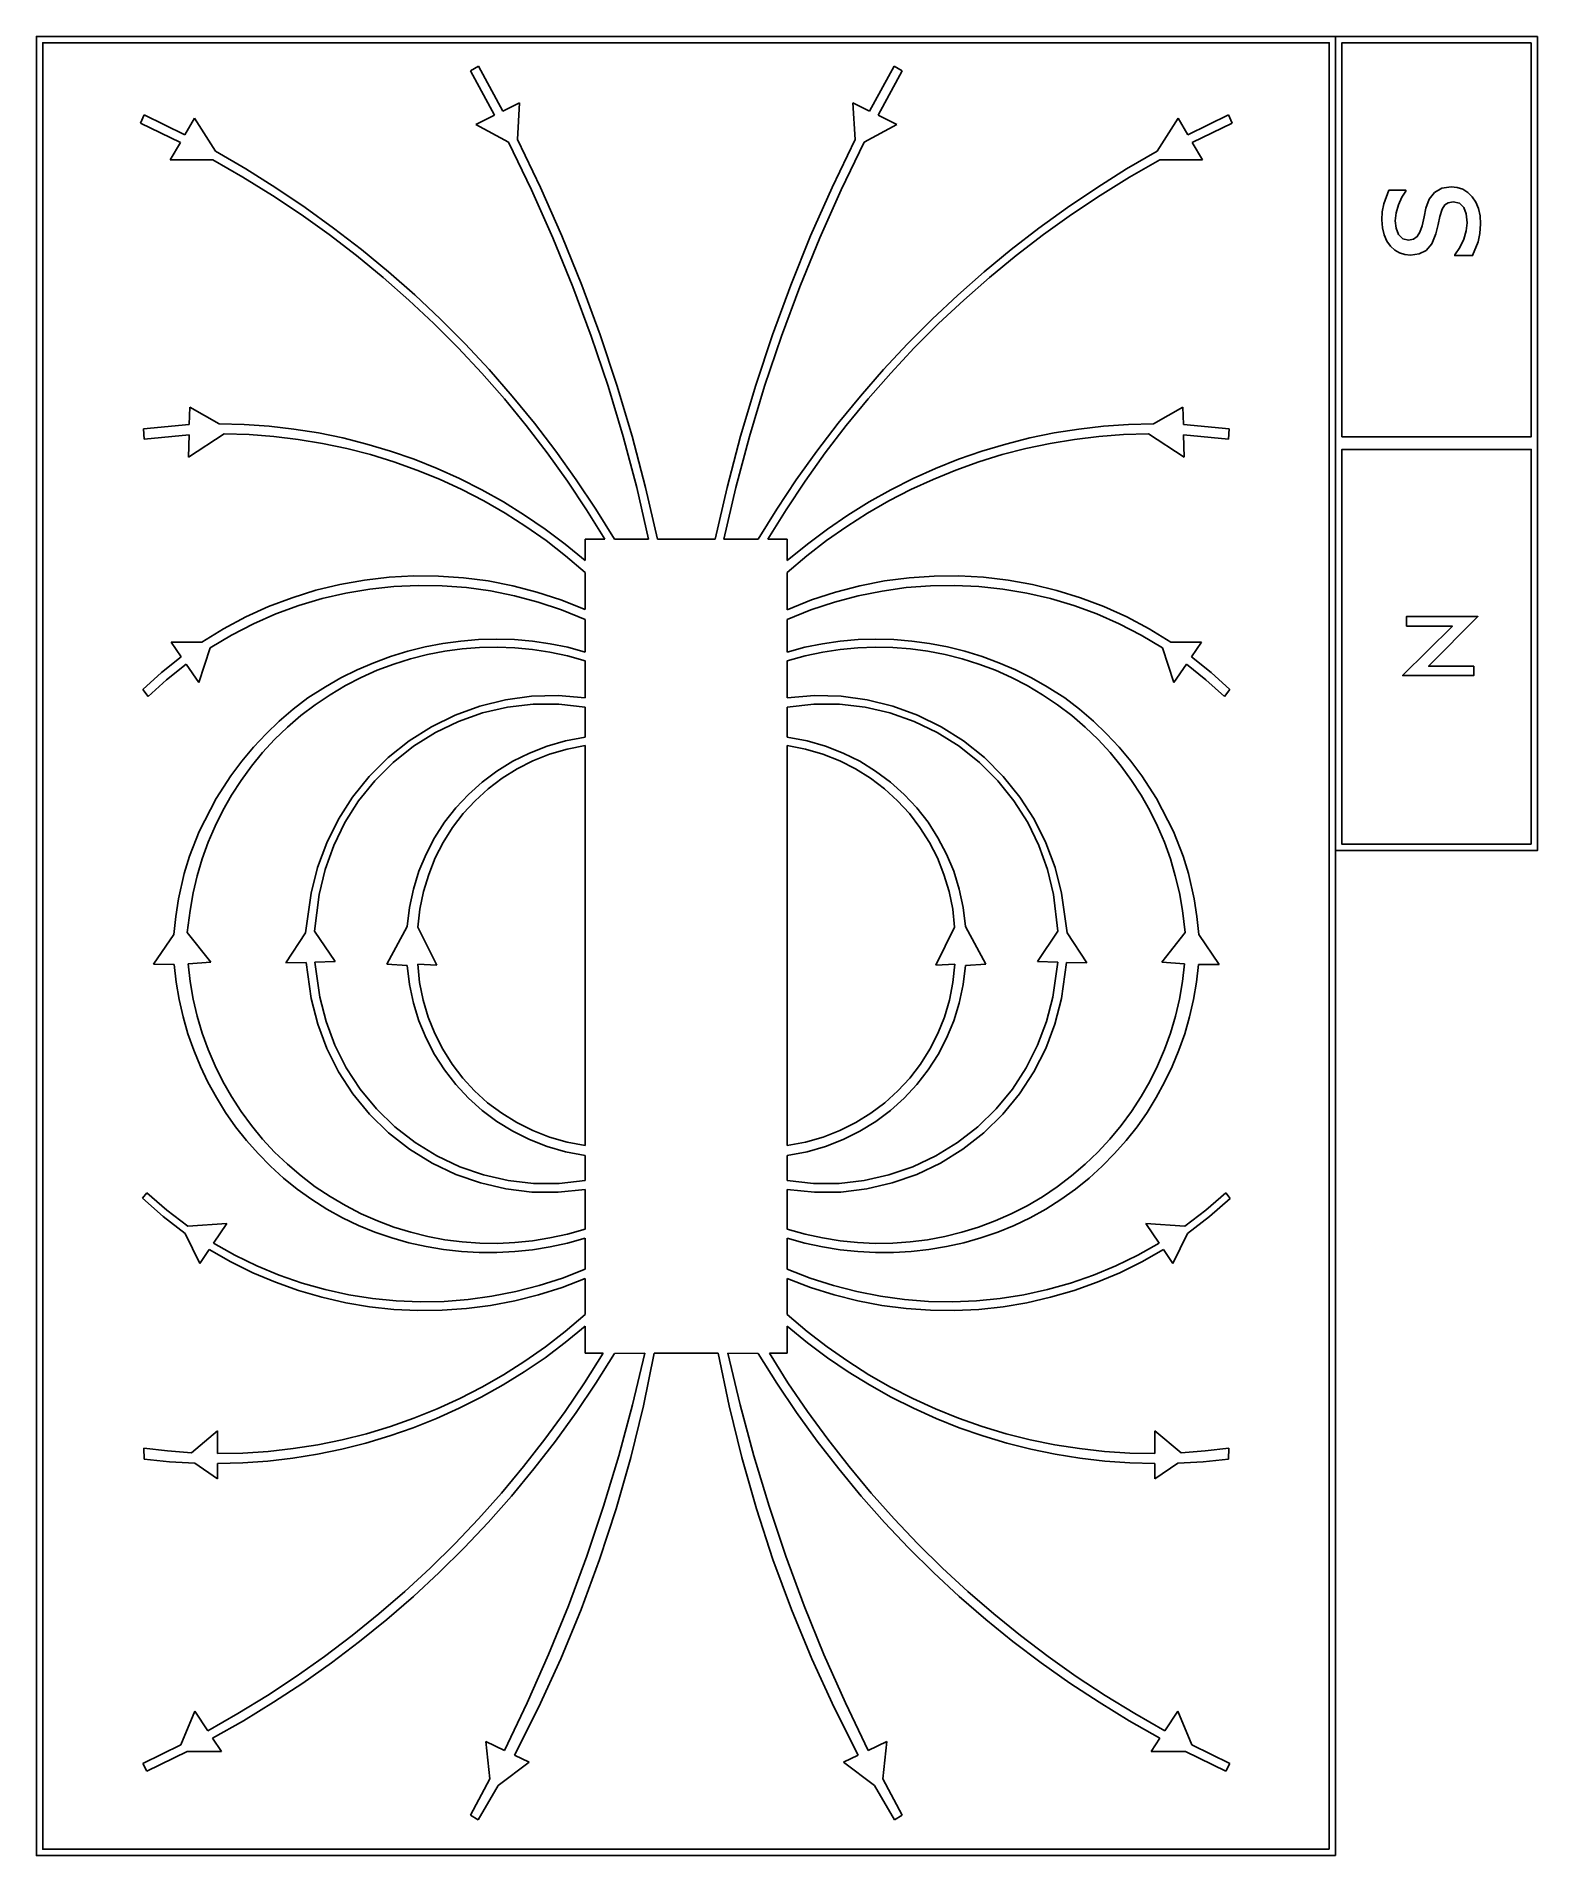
# Model space of a CAD drawing. Header units: millimetres. Extents: x 0 to 238, y 0 to 288.
import ezdxf

# ---------------------------------------------------------------- set-up
doc = ezdxf.new("R2010")
doc.units = ezdxf.units.MM
doc.layers.get('0').update_dxf_attribs({"linetype": 'CONTINUOUS', "lineweight": 25})

msp = doc.modelspace()

# ---------------------------------------------------------------- linework, layer by layer
for p, q in [((70.06, 283.43), (68.75, 282.7)), ((68.75, 282.7), (72.59, 275.67)), ((73.92, 276.33), (70.06, 283.43)), ((70.06, 283.43), (70.06, 283.43)), ((70.06, 283.43), (70.06, 283.43)), ((70.06, 283.43), (70.06, 283.43)), ((132.01, 276.33), (135.87, 283.43)), ((137.18, 282.7), (133.34, 275.67)), ((135.87, 283.43), (135.87, 283.43)), ((135.87, 283.43), (135.87, 283.43)), ((135.87, 283.43), (135.87, 283.43)), ((135.87, 283.43), (137.18, 282.7)), ((76.56, 277.63), (73.92, 276.33)), ((76.23, 271.84), (76.56, 277.63)), ((129.71, 271.84), (129.37, 277.63)), ((129.37, 277.63), (132.01, 276.33)), ((16.47, 274.41), (17.08, 275.75)), ((22.81, 271.35), (16.47, 274.41)), ((17.08, 275.75), (23.52, 272.58)), ((23.52, 272.58), (25.05, 275.19)), ((25.05, 275.19), (28.36, 269.97)), ((72.59, 275.67), (69.63, 274.21)), ((69.63, 274.21), (74.79, 271.41)), ((136.31, 274.21), (131.14, 271.41)), ((133.34, 275.67), (136.31, 274.21)), ((180.88, 275.19), (177.57, 269.97)), ((182.41, 272.58), (180.88, 275.19)), ((188.85, 275.75), (182.41, 272.58)), ((183.13, 271.35), (189.47, 274.41)), ((189.47, 274.41), (188.85, 275.75)), ((21.2, 268.61), (22.81, 271.35)), ((74.79, 271.41), (78.44, 263.88)), ((79.87, 264.25), (76.23, 271.84)), ((126.06, 264.25), (129.71, 271.84)), ((131.14, 271.41), (127.5, 263.88)), ((184.73, 268.61), (183.13, 271.35)), ((27.98, 268.61), (21.2, 268.61)), ((32.73, 265.87), (27.98, 268.61)), ((28.36, 269.97), (33.2, 267.16)), ((177.57, 269.97), (172.73, 267.16)), ((173.2, 265.87), (177.96, 268.61)), ((177.96, 268.61), (184.73, 268.61)), ((37.39, 262.98), (32.73, 265.87)), ((33.2, 267.16), (37.94, 264.19)), ((172.73, 267.16), (167.99, 264.19)), ((168.55, 262.98), (173.2, 265.87)), ((41.94, 259.94), (37.39, 262.98)), ((37.94, 264.19), (42.57, 261.08)), ((78.44, 263.88), (81.84, 256.24)), ((83.27, 256.56), (79.87, 264.25)), ((122.66, 256.56), (126.06, 264.25)), ((127.5, 263.88), (124.1, 256.24)), ((167.99, 264.19), (163.36, 261.07)), ((164, 259.94), (168.55, 262.98)), ((46.38, 256.76), (41.94, 259.94)), ((42.57, 261.08), (47.09, 257.81)), ((163.36, 261.07), (158.84, 257.81)), ((159.56, 256.76), (164, 259.94)), ((50.71, 253.44), (46.38, 256.76)), ((47.09, 257.81), (51.5, 254.41)), ((86.42, 248.76), (83.27, 256.56)), ((119.51, 248.76), (122.66, 256.56)), ((158.84, 257.81), (154.44, 254.41)), ((155.23, 253.44), (159.56, 256.76)), ((51.5, 254.41), (55.79, 250.87)), ((81.84, 256.24), (84.99, 248.51)), ((124.1, 256.24), (120.94, 248.51)), ((154.44, 254.41), (150.14, 250.87)), ((54.92, 249.99), (50.71, 253.44)), ((55.79, 250.87), (59.96, 247.2)), ((150.14, 250.87), (145.97, 247.19)), ((151.01, 249.98), (155.23, 253.44)), ((59.02, 246.39), (54.92, 249.99)), ((84.99, 248.51), (87.9, 240.68)), ((89.32, 240.88), (86.42, 248.76)), ((116.61, 240.88), (119.51, 248.76)), ((120.94, 248.51), (118.03, 240.68)), ((146.91, 246.39), (151.01, 249.98)), ((62.99, 242.67), (59.02, 246.39)), ((59.96, 247.2), (64.01, 243.39)), ((145.97, 247.19), (141.92, 243.39)), ((142.94, 242.67), (146.91, 246.39)), ((66.84, 238.81), (62.99, 242.67)), ((64.01, 243.39), (67.93, 239.45)), ((141.92, 243.39), (138, 239.45)), ((139.09, 238.81), (142.94, 242.67)), ((67.93, 239.45), (71.72, 235.38)), ((87.9, 240.68), (90.56, 232.76)), ((91.97, 232.9), (89.32, 240.88)), ((113.96, 232.9), (116.61, 240.88)), ((118.03, 240.68), (115.37, 232.76)), ((138, 239.45), (134.21, 235.38)), ((70.57, 234.84), (66.84, 238.81)), ((135.37, 234.84), (139.09, 238.81)), ((74.16, 230.74), (70.57, 234.84)), ((71.72, 235.38), (75.39, 231.19)), ((134.21, 235.38), (130.55, 231.19)), ((131.77, 230.74), (135.37, 234.84)), ((77.62, 226.52), (74.16, 230.74)), ((75.39, 231.19), (78.91, 226.88)), ((90.56, 232.76), (92.97, 224.76)), ((94.37, 224.84), (91.97, 232.9)), ((111.57, 224.84), (113.96, 232.9)), ((115.37, 232.76), (112.97, 224.76)), ((130.55, 231.19), (127.02, 226.88)), ((128.31, 226.52), (131.77, 230.74)), ((24.22, 226.67), (24.29, 229.43)), ((24.29, 229.43), (28.94, 226.78)), ((181.65, 229.42), (177, 226.78)), ((181.71, 226.67), (181.65, 229.42)), ((16.98, 226), (24.22, 226.67)), ((17.08, 224.35), (16.98, 226)), ((24.19, 225.06), (17.08, 224.35)), ((29.76, 225.2), (24.1, 221.52)), ((24.1, 221.52), (24.19, 225.06)), ((28.94, 226.78), (32.91, 226.68)), ((33.7, 225.09), (29.76, 225.2)), ((32.91, 226.68), (36.87, 226.41)), ((37.61, 224.8), (33.7, 225.09)), ((36.87, 226.41), (40.8, 225.96)), ((41.49, 224.33), (37.61, 224.8)), ((40.8, 225.96), (44.69, 225.34)), ((44.69, 225.34), (48.55, 224.55)), ((80.94, 222.18), (77.62, 226.52)), ((78.91, 226.88), (82.3, 222.46)), ((96.51, 216.71), (94.37, 224.84)), ((109.43, 216.71), (111.57, 224.84)), ((127.02, 226.88), (123.64, 222.46)), ((124.99, 222.18), (128.31, 226.52)), ((161.24, 225.34), (157.39, 224.55)), ((165.14, 225.96), (161.24, 225.34)), ((164.44, 224.33), (168.32, 224.8)), ((169.06, 226.41), (165.14, 225.96)), ((168.32, 224.8), (172.24, 225.09)), ((173.02, 226.68), (169.06, 226.41)), ((172.24, 225.09), (176.17, 225.2)), ((177, 226.78), (173.02, 226.68)), ((176.17, 225.2), (181.83, 221.52)), ((188.95, 226), (181.71, 226.67)), ((181.83, 221.52), (181.75, 225.06)), ((181.75, 225.06), (188.85, 224.35)), ((188.85, 224.35), (188.95, 226)), ((45.35, 223.7), (41.49, 224.33)), ((49.16, 222.89), (45.35, 223.7)), ((48.55, 224.55), (52.36, 223.59)), ((52.92, 221.91), (49.16, 222.89)), ((52.36, 223.59), (56.12, 222.47)), ((56.63, 220.77), (52.92, 221.91)), ((56.12, 222.47), (59.83, 221.18)), ((84.12, 217.73), (80.94, 222.18)), ((82.3, 222.46), (85.54, 217.92)), ((92.97, 224.76), (95.12, 216.69)), ((112.97, 224.76), (110.81, 216.69)), ((123.64, 222.46), (120.39, 217.92)), ((121.81, 217.73), (124.99, 222.18)), ((149.81, 222.47), (146.1, 221.18)), ((149.3, 220.77), (153.01, 221.91)), ((153.57, 223.59), (149.81, 222.47)), ((153.01, 221.91), (156.78, 222.89)), ((157.39, 224.55), (153.57, 223.59)), ((156.78, 222.89), (160.59, 223.7)), ((160.59, 223.7), (164.44, 224.33)), ((60.29, 219.46), (56.63, 220.77)), ((59.83, 221.18), (63.48, 219.73)), ((63.89, 218), (60.29, 219.46)), ((63.48, 219.73), (67.06, 218.12)), ((142.46, 219.73), (138.88, 218.12)), ((142.05, 217.99), (145.64, 219.46)), ((146.1, 221.18), (142.46, 219.73)), ((145.64, 219.46), (149.3, 220.77)), ((67.42, 216.37), (63.89, 218)), ((67.06, 218.12), (70.57, 216.35)), ((70.87, 214.58), (67.42, 216.37)), ((70.57, 216.35), (74, 214.43)), ((87.16, 213.17), (84.12, 217.73)), ((85.54, 217.92), (88.64, 213.27)), ((95.12, 216.69), (97, 208.51)), ((98.41, 208.51), (96.51, 216.71)), ((107.52, 208.51), (109.43, 216.71)), ((110.81, 216.69), (108.93, 208.51)), ((120.39, 217.92), (117.29, 213.26)), ((118.77, 213.17), (121.81, 217.73)), ((135.37, 216.35), (131.93, 214.43)), ((135.06, 214.58), (138.52, 216.37)), ((138.88, 218.12), (135.37, 216.35)), ((138.52, 216.37), (142.05, 217.99)), ((74.25, 212.64), (70.87, 214.58)), ((74, 214.43), (77.35, 212.35)), ((88.64, 213.27), (91.59, 208.51)), ((117.29, 213.26), (114.34, 208.51)), ((131.93, 214.43), (128.58, 212.35)), ((131.68, 212.64), (135.06, 214.58)), ((77.54, 210.54), (74.25, 212.64)), ((77.35, 212.35), (80.62, 210.12)), ((80.74, 208.3), (77.54, 210.54)), ((90.05, 208.51), (87.16, 213.17)), ((115.88, 208.51), (118.77, 213.17)), ((125.19, 208.3), (128.39, 210.54)), ((128.58, 212.35), (125.32, 210.12)), ((128.39, 210.54), (131.68, 212.64)), ((80.62, 210.12), (83.79, 207.74)), ((83.85, 205.9), (80.74, 208.3)), ((83.79, 207.74), (86.96, 205.14)), ((86.96, 205.14), (86.96, 208.51)), ((86.96, 208.51), (90.05, 208.51)), ((90.05, 208.51), (90.05, 208.51)), ((90.05, 208.51), (90.05, 208.51)), ((91.59, 208.51), (97, 208.51)), ((98.41, 208.51), (107.52, 208.51)), ((108.93, 208.51), (114.34, 208.51)), ((115.88, 208.51), (115.88, 208.51)), ((115.88, 208.51), (115.88, 208.51)), ((115.88, 208.51), (118.97, 208.51)), ((118.97, 208.51), (118.97, 205.14)), ((122.15, 207.74), (118.97, 205.14)), ((122.08, 205.9), (125.19, 208.3)), ((125.32, 210.12), (122.15, 207.74)), ((86.96, 203.24), (83.85, 205.9)), ((118.97, 203.24), (122.08, 205.9)), ((48.1, 201.35), (51.97, 202.04)), ((51.97, 202.04), (55.87, 202.49)), ((55.87, 202.49), (59.79, 202.71)), ((59.79, 202.71), (63.73, 202.68)), ((63.73, 202.68), (67.65, 202.41)), ((67.65, 202.41), (71.57, 201.9)), ((71.57, 201.9), (75.46, 201.14)), ((86.96, 203.24), (86.96, 197.36)), ((118.97, 203.24), (118.97, 197.35)), ((134.36, 201.9), (130.48, 201.14)), ((138.28, 202.41), (134.36, 201.9)), ((142.21, 202.68), (138.28, 202.41)), ((146.14, 202.71), (142.21, 202.68)), ((150.06, 202.49), (146.14, 202.71)), ((153.96, 202.04), (150.06, 202.49)), ((157.83, 201.35), (153.96, 202.04)), ((36.8, 197.84), (40.51, 199.25)), ((40.51, 199.25), (44.28, 200.42)), ((45.29, 199.1), (41.59, 198)), ((44.28, 200.42), (48.1, 201.35)), ((49.03, 199.97), (45.29, 199.1)), ((52.82, 200.61), (49.03, 199.97)), ((56.63, 201.02), (52.82, 200.61)), ((60.46, 201.19), (56.63, 201.02)), ((64.3, 201.13), (60.46, 201.19)), ((68.13, 200.84), (64.3, 201.13)), ((71.95, 200.32), (68.13, 200.84)), ((75.75, 199.55), (71.95, 200.32)), ((75.46, 201.14), (79.31, 200.14)), ((79.5, 198.56), (75.75, 199.55)), ((79.31, 200.14), (83.11, 198.89)), ((83.11, 198.89), (86.96, 197.36)), ((122.82, 198.89), (118.97, 197.35)), ((126.62, 200.14), (122.82, 198.89)), ((126.43, 198.56), (130.19, 199.55)), ((130.48, 201.14), (126.62, 200.14)), ((130.19, 199.55), (133.98, 200.31)), ((133.98, 200.31), (137.8, 200.84)), ((137.8, 200.84), (141.63, 201.13)), ((141.63, 201.13), (145.47, 201.19)), ((145.47, 201.19), (149.3, 201.02)), ((149.3, 201.02), (153.12, 200.61)), ((153.12, 200.61), (156.9, 199.97)), ((156.9, 199.97), (160.65, 199.1)), ((161.66, 200.41), (157.83, 201.35)), ((160.65, 199.1), (164.34, 198)), ((165.43, 199.25), (161.66, 200.41)), ((169.13, 197.84), (165.43, 199.25)), ((29.63, 194.32), (33.17, 196.2)), ((33.17, 196.2), (36.8, 197.84)), ((37.96, 196.67), (34.4, 195.12)), ((41.59, 198), (37.96, 196.67)), ((83.21, 197.32), (79.5, 198.56)), ((86.96, 195.8), (83.21, 197.32)), ((118.97, 195.8), (122.72, 197.32)), ((122.72, 197.32), (126.43, 198.56)), ((164.34, 198), (167.98, 196.67)), ((167.98, 196.67), (171.54, 195.12)), ((172.76, 196.2), (169.13, 197.84)), ((176.3, 194.32), (172.76, 196.2)), ((26.2, 192.22), (29.63, 194.32)), ((30.92, 193.34), (27.53, 191.33)), ((34.4, 195.12), (30.92, 193.34)), ((86.96, 195.8), (86.96, 190.64)), ((118.97, 195.8), (118.97, 190.64)), ((171.54, 195.12), (175.02, 193.33)), ((175.02, 193.33), (178.4, 191.32)), ((179.74, 192.21), (176.3, 194.32)), ((22.92, 189.91), (21.34, 192.22)), ((21.34, 192.22), (26.2, 192.22)), ((27.53, 191.33), (25.73, 185.81)), ((56.12, 189.93), (58.84, 190.77)), ((58.84, 190.77), (61.61, 191.46)), ((61.97, 190.26), (59.27, 189.58)), ((61.61, 191.46), (64.41, 192)), ((64.69, 190.79), (61.97, 190.26)), ((64.41, 192), (67.24, 192.39)), ((67.45, 191.16), (64.69, 190.79)), ((67.24, 192.39), (70.07, 192.62)), ((70.22, 191.37), (67.45, 191.16)), ((70.07, 192.62), (72.92, 192.7)), ((73, 191.42), (70.22, 191.37)), ((72.92, 192.7), (75.76, 192.61)), ((75.79, 191.32), (73, 191.42)), ((75.76, 192.61), (78.6, 192.37)), ((78.58, 191.05), (75.79, 191.32)), ((81.36, 190.63), (78.58, 191.05)), ((78.6, 192.37), (81.42, 191.96)), ((84.12, 190.04), (81.36, 190.63)), ((81.42, 191.96), (84.2, 191.39)), ((84.2, 191.39), (86.96, 190.64)), ((121.73, 191.39), (118.97, 190.64)), ((124.52, 191.96), (121.73, 191.39)), ((121.81, 190.04), (124.58, 190.63)), ((127.33, 192.37), (124.52, 191.96)), ((124.58, 190.63), (127.35, 191.05)), ((130.17, 192.61), (127.33, 192.37)), ((127.35, 191.05), (130.14, 191.32)), ((130.14, 191.32), (132.93, 191.42)), ((133.01, 192.7), (130.17, 192.61)), ((132.93, 191.42), (135.71, 191.37)), ((135.86, 192.62), (133.01, 192.7)), ((135.71, 191.37), (138.48, 191.16)), ((138.7, 192.39), (135.86, 192.62)), ((138.48, 191.16), (141.24, 190.79)), ((141.52, 192), (138.7, 192.39)), ((141.24, 190.79), (143.97, 190.26)), ((144.32, 191.46), (141.52, 192)), ((143.97, 190.26), (146.66, 189.58)), ((147.09, 190.77), (144.32, 191.46)), ((149.82, 189.93), (147.09, 190.77)), ((178.4, 191.32), (180.2, 185.81)), ((184.59, 192.21), (179.74, 192.21)), ((183.01, 189.91), (184.59, 192.21)), ((16.84, 184.71), (19.8, 187.41)), ((19.8, 187.41), (22.92, 189.91)), ((23.74, 188.71), (20.64, 186.25)), ((25.73, 185.81), (23.74, 188.71)), ((48.26, 186.54), (50.82, 187.81)), ((50.82, 187.81), (53.44, 188.94)), ((54.01, 187.75), (51.45, 186.61)), ((53.44, 188.94), (56.12, 189.93)), ((56.62, 188.74), (54.01, 187.75)), ((59.27, 189.58), (56.62, 188.74)), ((86.96, 189.25), (84.12, 190.04)), ((86.96, 183.38), (86.96, 189.25)), ((118.97, 189.25), (121.81, 190.04)), ((118.97, 189.25), (118.97, 183.38)), ((146.66, 189.58), (149.32, 188.74)), ((149.32, 188.74), (151.93, 187.75)), ((152.49, 188.94), (149.82, 189.93)), ((151.93, 187.75), (154.48, 186.61)), ((155.11, 187.81), (152.49, 188.94)), ((157.67, 186.54), (155.11, 187.81)), ((180.2, 185.81), (182.19, 188.71)), ((182.19, 188.71), (185.29, 186.25)), ((186.13, 187.41), (183.01, 189.91)), ((189.1, 184.71), (186.13, 187.41)), ((17.7, 183.6), (16.84, 184.71)), ((20.64, 186.25), (17.7, 183.6)), ((43.02, 183.37), (45.78, 185.13)), ((45.78, 185.13), (48.26, 186.54)), ((48.95, 185.32), (46.52, 183.88)), ((51.45, 186.61), (48.95, 185.32)), ((154.48, 186.61), (156.98, 185.32)), ((156.98, 185.32), (159.41, 183.88)), ((160.15, 185.13), (157.67, 186.54)), ((162.91, 183.37), (160.15, 185.13)), ((185.29, 186.25), (188.23, 183.6)), ((188.23, 183.6), (189.1, 184.71)), ((38.48, 179.7), (40.7, 181.59)), ((40.7, 181.59), (43.02, 183.37)), ((44.17, 182.29), (41.91, 180.57)), ((46.52, 183.88), (44.17, 182.29)), ((70.26, 182.09), (66.35, 180.66)), ((74.3, 183.08), (70.26, 182.09)), ((70.7, 180.99), (74.65, 181.9)), ((78.44, 183.64), (74.3, 183.08)), ((74.65, 181.9), (78.68, 182.37)), ((82.64, 183.75), (78.44, 183.64)), ((78.68, 182.37), (82.76, 182.39)), ((86.96, 183.38), (82.64, 183.75)), ((82.76, 182.39), (86.96, 181.93)), ((86.96, 181.93), (86.96, 177.14)), ((118.97, 183.38), (123.29, 183.75)), ((123.17, 182.39), (118.97, 181.93)), ((118.97, 181.93), (118.97, 177.14)), ((127.25, 182.37), (123.17, 182.39)), ((123.29, 183.75), (127.49, 183.64)), ((131.29, 181.9), (127.25, 182.37)), ((127.49, 183.64), (131.63, 183.08)), ((135.23, 180.99), (131.29, 181.9)), ((131.63, 183.08), (135.67, 182.09)), ((135.67, 182.09), (139.59, 180.66)), ((159.41, 183.88), (161.77, 182.29)), ((161.77, 182.29), (164.03, 180.57)), ((165.24, 181.59), (162.91, 183.37)), ((167.45, 179.7), (165.24, 181.59)), ((36.38, 177.69), (38.48, 179.7)), ((39.76, 178.73), (37.74, 176.77)), ((41.91, 180.57), (39.76, 178.73)), ((62.6, 178.82), (59.05, 176.57)), ((66.35, 180.66), (62.6, 178.82)), ((63.22, 177.9), (66.88, 179.65)), ((66.88, 179.65), (70.7, 180.99)), ((139.05, 179.65), (135.23, 180.99)), ((142.71, 177.9), (139.05, 179.65)), ((139.59, 180.66), (143.33, 178.82)), ((143.33, 178.82), (146.88, 176.57)), ((164.03, 180.57), (166.17, 178.73)), ((166.17, 178.73), (168.19, 176.77)), ((169.55, 177.69), (167.45, 179.7)), ((34.39, 175.58), (36.38, 177.69)), ((37.74, 176.77), (35.84, 174.72)), ((59.05, 176.57), (55.74, 173.93)), ((59.76, 175.73), (63.22, 177.9)), ((83.83, 176.56), (80.92, 175.73)), ((86.96, 177.14), (83.83, 176.56)), ((84.08, 175.27), (86.96, 175.83)), ((86.96, 175.83), (86.96, 112.5)), ((118.97, 177.14), (122.1, 176.56)), ((121.85, 175.27), (118.97, 175.83)), ((118.97, 175.83), (118.97, 112.5)), ((122.1, 176.56), (125.02, 175.73)), ((146.17, 175.73), (142.71, 177.9)), ((146.88, 176.57), (150.19, 173.93)), ((168.19, 176.77), (170.09, 174.72)), ((171.54, 175.58), (169.55, 177.69)), ((30.8, 171.06), (32.53, 173.37)), ((32.53, 173.37), (34.39, 175.58)), ((35.84, 174.72), (34.07, 172.56)), ((55.74, 173.93), (52.74, 170.94)), ((53.61, 170.26), (56.53, 173.17)), ((56.53, 173.17), (59.76, 175.73)), ((75.47, 173.34), (72.97, 171.8)), ((78.13, 174.65), (75.47, 173.34)), ((76.15, 172.14), (78.66, 173.41)), ((80.92, 175.73), (78.13, 174.65)), ((78.66, 173.41), (81.31, 174.46)), ((81.31, 174.46), (84.08, 175.27)), ((124.62, 174.46), (121.85, 175.27)), ((127.27, 173.41), (124.62, 174.46)), ((125.02, 175.73), (127.81, 174.65)), ((129.79, 172.14), (127.27, 173.41)), ((127.81, 174.65), (130.46, 173.34)), ((130.46, 173.34), (132.96, 171.8)), ((149.4, 173.17), (146.17, 175.73)), ((152.32, 170.26), (149.4, 173.17)), ((150.19, 173.93), (153.19, 170.94)), ((170.09, 174.72), (171.86, 172.56)), ((173.4, 173.37), (171.54, 175.58)), ((175.13, 171.06), (173.4, 173.37)), ((28.47, 167.43), (30.8, 171.06)), ((32.43, 170.31), (30.92, 167.98)), ((34.07, 172.56), (32.43, 170.31)), ((52.74, 170.94), (50.1, 167.67)), ((51.05, 167.08), (53.61, 170.26)), ((70.62, 170.05), (68.45, 168.1)), ((72.97, 171.8), (70.62, 170.05)), ((71.56, 168.96), (73.77, 170.65)), ((73.77, 170.65), (76.15, 172.14)), ((132.16, 170.65), (129.79, 172.14)), ((134.38, 168.96), (132.16, 170.65)), ((132.96, 171.8), (135.31, 170.05)), ((135.31, 170.05), (137.48, 168.1)), ((154.88, 167.08), (152.32, 170.26)), ((153.19, 170.94), (155.83, 167.67)), ((171.86, 172.56), (173.5, 170.31)), ((173.5, 170.31), (175.01, 167.98)), ((177.46, 167.43), (175.13, 171.06)), ((25.8, 162.23), (28.47, 167.43)), ((30.92, 167.98), (29.55, 165.56)), ((50.1, 167.67), (47.85, 164.15)), ((68.45, 168.1), (66.47, 165.97)), ((69.51, 167.09), (71.56, 168.96)), ((136.43, 167.09), (134.38, 168.96)), ((137.48, 168.1), (139.47, 165.97)), ((155.83, 167.67), (158.08, 164.15)), ((175.01, 167.98), (176.39, 165.56)), ((180.14, 162.22), (177.46, 167.43)), ((29.55, 165.56), (28.31, 163.07)), ((48.88, 163.65), (51.05, 167.08)), ((66.47, 165.97), (64.68, 163.68)), ((65.95, 162.85), (67.63, 165.05)), ((67.63, 165.05), (69.51, 167.09)), ((138.3, 165.05), (136.43, 167.09)), ((139.98, 162.85), (138.3, 165.05)), ((139.47, 165.97), (141.26, 163.68)), ((157.05, 163.65), (154.88, 167.08)), ((176.39, 165.56), (177.62, 163.07)), ((24.24, 158.33), (25.8, 162.23)), ((28.31, 163.07), (27.22, 160.51)), ((47.85, 164.15), (45.99, 160.43)), ((47.1, 160.01), (48.88, 163.65)), ((64.68, 163.68), (63.09, 161.23)), ((64.47, 160.5), (65.95, 162.85)), ((141.47, 160.5), (139.98, 162.85)), ((141.26, 163.68), (142.84, 161.22)), ((158.83, 160.01), (157.05, 163.65)), ((158.08, 164.15), (159.94, 160.43)), ((177.62, 163.07), (178.71, 160.51)), ((181.69, 158.32), (180.14, 162.22)), ((27.22, 160.51), (26.28, 157.89)), ((45.99, 160.43), (44.54, 156.52)), ((45.74, 156.2), (47.1, 160.01)), ((61.73, 158.64), (60.61, 155.92)), ((63.09, 161.23), (61.73, 158.64)), ((63.19, 158.02), (64.47, 160.5)), ((142.74, 158.02), (141.47, 160.5)), ((142.84, 161.22), (144.2, 158.63)), ((144.2, 158.63), (145.33, 155.92)), ((160.2, 156.2), (158.83, 160.01)), ((159.94, 160.43), (161.39, 156.52)), ((178.71, 160.51), (179.65, 157.89)), ((23.39, 155.58), (24.24, 158.33)), ((26.28, 157.89), (25.49, 155.22)), ((44.54, 156.52), (43.52, 152.47)), ((44.8, 152.26), (45.74, 156.2)), ((60.61, 155.92), (59.72, 153.09)), ((62.15, 155.42), (63.19, 158.02)), ((143.79, 155.42), (142.74, 158.02)), ((145.33, 155.92), (146.21, 153.09)), ((161.14, 152.25), (160.2, 156.2)), ((161.39, 156.52), (162.41, 152.47)), ((179.65, 157.89), (180.44, 155.22)), ((182.55, 155.58), (181.69, 158.32)), ((22.51, 151.53), (23.39, 155.58)), ((25.49, 155.22), (24.85, 152.49)), ((59.72, 153.09), (59.1, 150.17)), ((61.33, 152.72), (62.15, 155.42)), ((144.6, 152.72), (143.79, 155.42)), ((146.21, 153.09), (146.84, 150.17)), ((180.44, 155.22), (181.08, 152.49)), ((183.42, 151.53), (182.55, 155.58)), ((22.07, 148.74), (22.51, 151.53)), ((24.85, 152.49), (24.36, 149.72)), ((43.52, 152.47), (42.63, 146.16)), ((44.08, 146.42), (44.8, 152.26)), ((59.1, 150.17), (58.74, 147.16)), ((60.45, 147.06), (60.76, 149.93)), ((60.76, 149.93), (61.33, 152.72)), ((145.17, 149.93), (144.6, 152.72)), ((145.48, 147.06), (145.17, 149.93)), ((146.84, 150.17), (147.19, 147.16)), ((161.85, 146.42), (161.14, 152.25)), ((162.41, 152.47), (163.3, 146.16)), ((181.08, 152.49), (181.57, 149.72)), ((183.86, 148.74), (183.42, 151.53)), ((21.78, 145.91), (22.07, 148.74)), ((24.36, 149.72), (23.91, 146.24)), ((58.74, 147.16), (55.5, 141.18)), ((63.42, 141.02), (60.45, 147.06)), ((142.51, 141.02), (145.48, 147.06)), ((147.19, 147.16), (150.43, 141.18)), ((181.57, 149.72), (182.02, 146.24)), ((184.15, 145.9), (183.86, 148.74)), ((18.56, 141.18), (21.78, 145.91)), ((23.91, 146.24), (27.65, 141.54)), ((42.63, 146.16), (39.52, 141.41)), ((47.34, 141.61), (44.08, 146.42)), ((158.59, 141.61), (161.85, 146.42)), ((163.3, 146.16), (166.41, 141.4)), ((182.02, 146.24), (178.28, 141.54)), ((187.37, 141.17), (184.15, 145.9)), ((27.65, 141.54), (24.04, 141.25)), ((24.04, 141.25), (24.36, 138.44)), ((39.52, 141.41), (42.73, 141.49)), ((42.73, 141.49), (43.54, 135.74)), ((44.09, 141.53), (47.34, 141.61)), ((44.91, 136), (44.09, 141.53)), ((161.85, 141.52), (158.59, 141.61)), ((161.02, 136), (161.85, 141.52)), ((163.21, 141.49), (162.4, 135.74)), ((166.41, 141.4), (163.21, 141.49)), ((178.28, 141.54), (181.9, 141.25)), ((181.9, 141.25), (181.57, 138.44)), ((21.82, 141.17), (18.56, 141.18)), ((22.14, 138.36), (21.82, 141.17)), ((22.61, 135.59), (22.14, 138.36)), ((24.36, 138.44), (24.84, 135.68)), ((55.5, 141.18), (58.74, 141)), ((58.74, 141), (59.09, 137.98)), ((60.72, 138.31), (60.43, 141.19)), ((60.43, 141.19), (63.42, 141.02)), ((63.42, 141.02), (63.42, 141.02)), ((63.42, 141.02), (63.42, 141.02)), ((145.5, 141.19), (142.51, 141.02)), ((142.51, 141.02), (142.51, 141.02)), ((142.51, 141.02), (142.51, 141.02)), ((145.21, 138.31), (145.5, 141.19)), ((147.2, 141), (146.84, 137.98)), ((150.43, 141.18), (147.2, 141)), ((181.57, 138.44), (181.09, 135.68)), ((183.32, 135.59), (183.8, 138.36)), ((183.8, 138.36), (184.11, 141.17)), ((184.11, 141.17), (187.37, 141.17)), ((23.23, 132.86), (22.61, 135.59)), ((24.84, 135.68), (25.48, 132.95)), ((43.54, 135.74), (44.57, 131.71)), ((45.9, 132.11), (44.91, 136)), ((59.09, 137.98), (59.72, 135.05)), ((61.27, 135.52), (60.72, 138.31)), ((62.08, 132.81), (61.27, 135.52)), ((143.86, 132.81), (144.66, 135.51)), ((144.66, 135.51), (145.21, 138.31)), ((146.84, 137.98), (146.21, 135.05)), ((160.03, 132.11), (161.02, 136)), ((162.4, 135.74), (161.36, 131.71)), ((181.09, 135.68), (180.45, 132.95)), ((182.7, 132.86), (183.32, 135.59)), ((24.01, 130.18), (23.23, 132.86)), ((25.48, 132.95), (26.28, 130.28)), ((59.72, 135.05), (60.6, 132.22)), ((63.12, 130.21), (62.08, 132.81)), ((142.81, 130.21), (143.86, 132.81)), ((146.21, 135.05), (145.33, 132.22)), ((180.45, 132.95), (179.65, 130.28)), ((181.93, 130.18), (182.7, 132.86)), ((24.92, 127.56), (24.01, 130.18)), ((26.28, 130.28), (27.22, 127.67)), ((44.57, 131.71), (46.02, 127.84)), ((47.3, 128.35), (45.9, 132.11)), ((60.6, 132.22), (61.73, 129.5)), ((64.39, 127.72), (63.12, 130.21)), ((141.55, 127.72), (142.81, 130.21)), ((145.33, 132.22), (144.21, 129.5)), ((158.63, 128.35), (160.03, 132.11)), ((161.36, 131.71), (159.91, 127.84)), ((179.65, 130.28), (178.71, 127.67)), ((181.01, 127.56), (181.93, 130.18)), ((25.98, 125), (24.92, 127.56)), ((27.22, 127.67), (28.31, 125.11)), ((46.02, 127.84), (47.89, 124.14)), ((49.1, 124.78), (47.3, 128.35)), ((61.73, 129.5), (63.08, 126.9)), ((63.08, 126.9), (64.67, 124.44)), ((65.87, 125.37), (64.39, 127.72)), ((140.06, 125.37), (141.55, 127.72)), ((142.85, 126.9), (141.27, 124.44)), ((144.21, 129.5), (142.85, 126.9)), ((156.83, 124.77), (158.63, 128.35)), ((159.91, 127.84), (158.04, 124.14)), ((178.71, 127.67), (177.62, 125.11)), ((179.95, 124.99), (181.01, 127.56)), ((27.18, 122.5), (25.98, 125)), ((28.31, 125.11), (29.55, 122.63)), ((47.89, 124.14), (50.16, 120.66)), ((51.29, 121.41), (49.1, 124.78)), ((64.67, 124.44), (66.45, 122.14)), ((67.56, 123.17), (65.87, 125.37)), ((138.38, 123.17), (140.06, 125.37)), ((141.27, 124.44), (139.48, 122.14)), ((154.64, 121.41), (156.83, 124.77)), ((158.04, 124.14), (155.77, 120.66)), ((177.62, 125.11), (176.39, 122.63)), ((178.75, 122.5), (179.95, 124.99)), ((28.51, 120.07), (27.18, 122.5)), ((29.55, 122.63), (30.92, 120.22)), ((53.86, 118.28), (51.29, 121.41)), ((66.45, 122.14), (68.44, 120)), ((69.43, 121.13), (67.56, 123.17)), ((71.49, 119.26), (69.43, 121.13)), ((134.44, 119.26), (136.5, 121.13)), ((136.5, 121.13), (138.38, 123.17)), ((139.48, 122.14), (137.49, 120)), ((152.08, 118.28), (154.64, 121.41)), ((176.39, 122.63), (175.01, 120.22)), ((177.42, 120.07), (178.75, 122.5)), ((29.97, 117.72), (28.51, 120.07)), ((30.92, 120.22), (32.43, 117.89)), ((50.16, 120.66), (52.8, 117.43)), ((56.78, 115.43), (53.86, 118.28)), ((68.44, 120), (70.61, 118.05)), ((73.72, 117.58), (71.49, 119.26)), ((132.21, 117.58), (134.44, 119.26)), ((137.49, 120), (135.32, 118.05)), ((149.16, 115.43), (152.08, 118.28)), ((155.77, 120.66), (153.13, 117.43)), ((175.01, 120.22), (173.5, 117.89)), ((175.96, 117.72), (177.42, 120.07)), ((31.56, 115.46), (29.97, 117.72)), ((33.28, 113.28), (31.56, 115.46)), ((32.43, 117.89), (34.08, 115.64)), ((34.08, 115.64), (35.85, 113.5)), ((52.8, 117.43), (55.81, 114.49)), ((59.99, 112.93), (56.78, 115.43)), ((70.61, 118.05), (72.96, 116.29)), ((72.96, 116.29), (75.46, 114.74)), ((76.1, 116.1), (73.72, 117.58)), ((78.63, 114.85), (76.1, 116.1)), ((127.3, 114.85), (129.83, 116.1)), ((129.83, 116.1), (132.21, 117.58)), ((132.97, 116.29), (130.47, 114.74)), ((135.32, 118.05), (132.97, 116.29)), ((145.94, 112.93), (149.16, 115.43)), ((153.13, 117.43), (150.12, 114.49)), ((171.85, 115.64), (170.08, 113.49)), ((173.5, 117.89), (171.85, 115.64)), ((172.65, 113.28), (174.37, 115.46)), ((174.37, 115.46), (175.96, 117.72)), ((35.12, 111.19), (33.28, 113.28)), ((35.85, 113.5), (37.75, 111.45)), ((55.81, 114.49), (59.13, 111.89)), ((63.44, 110.82), (59.99, 112.93)), ((75.46, 114.74), (78.12, 113.41)), ((78.12, 113.41), (80.91, 112.33)), ((81.29, 113.82), (78.63, 114.85)), ((84.07, 113.03), (81.29, 113.82)), ((86.96, 112.5), (84.07, 113.03)), ((118.97, 112.5), (121.86, 113.03)), ((121.86, 113.03), (124.64, 113.82)), ((124.64, 113.82), (127.3, 114.85)), ((127.81, 113.41), (125.02, 112.33)), ((130.47, 114.74), (127.81, 113.41)), ((142.49, 110.82), (145.94, 112.93)), ((150.12, 114.49), (146.8, 111.89)), ((170.08, 113.49), (168.18, 111.44)), ((170.81, 111.19), (172.65, 113.28)), ((37.07, 109.21), (35.12, 111.19)), ((37.75, 111.45), (39.78, 109.5)), ((59.13, 111.89), (62.68, 109.69)), ((62.68, 109.69), (66.43, 107.9)), ((67.07, 109.11), (63.44, 110.82)), ((80.91, 112.33), (83.83, 111.49)), ((83.83, 111.49), (86.96, 110.91)), ((86.96, 110.91), (86.96, 106.95)), ((122.1, 111.49), (118.97, 110.91)), ((118.97, 110.91), (118.97, 106.94)), ((125.02, 112.33), (122.1, 111.49)), ((138.86, 109.1), (142.49, 110.82)), ((143.25, 109.69), (139.5, 107.9)), ((146.8, 111.89), (143.25, 109.69)), ((168.18, 111.44), (166.15, 109.5)), ((168.86, 109.21), (170.81, 111.19)), ((39.15, 107.33), (37.07, 109.21)), ((41.33, 105.56), (39.15, 107.33)), ((39.78, 109.5), (41.93, 107.67)), ((41.93, 107.67), (44.19, 105.95)), ((66.43, 107.9), (70.34, 106.54)), ((70.86, 107.81), (67.07, 109.11)), ((74.77, 106.93), (70.86, 107.81)), ((78.77, 106.48), (74.77, 106.93)), ((86.96, 106.95), (82.81, 106.48)), ((118.97, 106.94), (123.13, 106.48)), ((127.17, 106.48), (131.16, 106.93)), ((131.16, 106.93), (135.07, 107.81)), ((135.07, 107.81), (138.86, 109.1)), ((139.5, 107.9), (135.59, 106.54)), ((164.01, 107.67), (161.74, 105.95)), ((166.15, 109.5), (164.01, 107.67)), ((164.6, 105.56), (166.78, 107.33)), ((166.78, 107.33), (168.86, 109.21)), ((16.81, 104.12), (17.5, 104.97)), ((20.09, 101.22), (16.81, 104.12)), ((17.5, 104.97), (17.5, 104.97)), ((17.5, 104.97), (17.5, 104.97)), ((17.5, 104.97), (20.66, 102.23)), ((43.62, 103.91), (41.33, 105.56)), ((46.01, 102.39), (43.62, 103.91)), ((44.19, 105.95), (46.55, 104.38)), ((46.55, 104.38), (48.98, 102.95)), ((70.34, 106.54), (74.37, 105.6)), ((74.37, 105.6), (78.49, 105.11)), ((78.49, 105.11), (82.67, 105.07)), ((82.81, 106.48), (78.77, 106.48)), ((82.67, 105.07), (86.96, 105.5)), ((86.96, 105.5), (86.96, 99.23)), ((123.26, 105.07), (118.97, 105.5)), ((118.97, 105.5), (118.97, 99.23)), ((123.13, 106.48), (127.17, 106.48)), ((127.44, 105.11), (123.26, 105.07)), ((131.56, 105.6), (127.44, 105.11)), ((135.59, 106.54), (131.56, 105.6)), ((159.38, 104.37), (156.95, 102.94)), ((161.74, 105.95), (159.38, 104.37)), ((159.92, 102.39), (162.31, 103.91)), ((162.31, 103.91), (164.6, 105.56)), ((188.44, 104.97), (185.27, 102.23)), ((185.84, 101.22), (189.13, 104.11)), ((189.13, 104.11), (188.44, 104.97)), ((188.44, 104.97), (188.44, 104.97)), ((188.44, 104.97), (188.44, 104.97)), ((23.57, 98.56), (20.09, 101.22)), ((20.66, 102.23), (24, 99.69)), ((48.48, 101.02), (46.01, 102.39)), ((51.02, 99.81), (48.48, 101.02)), ((48.98, 102.95), (51.48, 101.67)), ((51.48, 101.67), (54.04, 100.54)), ((154.45, 101.67), (151.89, 100.54)), ((156.95, 102.94), (154.45, 101.67)), ((154.91, 99.81), (157.45, 101.02)), ((157.45, 101.02), (159.92, 102.39)), ((185.27, 102.23), (181.93, 99.69)), ((182.36, 98.56), (185.84, 101.22)), ((25.88, 93.81), (23.57, 98.56)), ((24, 99.69), (30.17, 100.15)), ((30.17, 100.15), (28.06, 97.03)), ((53.63, 98.75), (51.02, 99.81)), ((56.29, 97.83), (53.63, 98.75)), ((54.04, 100.54), (56.65, 99.56)), ((56.65, 99.56), (59.31, 98.74)), ((59.31, 98.74), (62, 98.07)), ((62, 98.07), (64.73, 97.56)), ((81.37, 97.83), (84.13, 98.44)), ((84.13, 98.44), (86.96, 99.23)), ((121.8, 98.44), (118.97, 99.23)), ((124.56, 97.83), (121.8, 98.44)), ((143.93, 98.07), (141.2, 97.56)), ((146.62, 98.74), (143.93, 98.07)), ((149.28, 99.56), (146.62, 98.74)), ((151.89, 100.54), (149.28, 99.56)), ((149.64, 97.83), (152.3, 98.75)), ((152.3, 98.75), (154.91, 99.81)), ((181.93, 99.69), (175.76, 100.15)), ((175.76, 100.15), (177.87, 97.03)), ((180.05, 93.81), (182.36, 98.56)), ((27.38, 96.03), (25.88, 93.81)), ((30.79, 94.07), (27.38, 96.03)), ((28.06, 97.03), (31.45, 95.12)), ((31.45, 95.12), (34.92, 93.43)), ((59, 97.07), (56.29, 97.83)), ((61.75, 96.47), (59, 97.07)), ((64.52, 96.01), (61.75, 96.47)), ((67.33, 95.7), (64.52, 96.01)), ((64.73, 97.56), (67.48, 97.21)), ((70.14, 95.54), (67.33, 95.7)), ((67.48, 97.21), (70.25, 97.01)), ((72.97, 95.54), (70.14, 95.54)), ((70.25, 97.01), (73.03, 96.97)), ((75.79, 95.68), (72.97, 95.54)), ((73.03, 96.97), (75.82, 97.1)), ((78.6, 95.97), (75.79, 95.68)), ((75.82, 97.1), (78.6, 97.38)), ((78.6, 97.38), (81.37, 97.83)), ((81.4, 96.42), (78.6, 95.97)), ((84.17, 97.01), (81.4, 96.42)), ((86.96, 97.78), (84.17, 97.01)), ((86.96, 97.78), (86.96, 92.9)), ((118.97, 97.78), (121.76, 97.01)), ((118.97, 97.78), (118.97, 92.9)), ((121.76, 97.01), (124.53, 96.42)), ((124.53, 96.42), (127.33, 95.97)), ((127.33, 97.38), (124.56, 97.83)), ((130.11, 97.1), (127.33, 97.38)), ((127.33, 95.97), (130.14, 95.68)), ((132.9, 96.97), (130.11, 97.1)), ((130.14, 95.68), (132.96, 95.54)), ((135.68, 97.01), (132.9, 96.97)), ((132.96, 95.54), (135.79, 95.54)), ((138.45, 97.21), (135.68, 97.01)), ((135.79, 95.54), (138.6, 95.7)), ((141.2, 97.56), (138.45, 97.21)), ((138.6, 95.7), (141.41, 96.01)), ((141.41, 96.01), (144.19, 96.46)), ((144.19, 96.46), (146.93, 97.07)), ((146.93, 97.07), (149.64, 97.83)), ((174.49, 95.12), (171.01, 93.43)), ((177.87, 97.03), (174.49, 95.12)), ((175.14, 94.07), (178.55, 96.03)), ((178.55, 96.03), (180.05, 93.81)), ((34.3, 92.33), (30.79, 94.07)), ((37.88, 90.81), (34.3, 92.33)), ((34.92, 93.43), (38.47, 91.96)), ((83.34, 91.48), (86.96, 92.9)), ((122.59, 91.48), (118.97, 92.9)), ((171.01, 93.43), (167.46, 91.96)), ((168.05, 90.81), (171.63, 92.33)), ((171.63, 92.33), (175.14, 94.07)), ((41.53, 89.51), (37.88, 90.81)), ((38.47, 91.96), (42.09, 90.7)), ((45.24, 88.43), (41.53, 89.51)), ((42.09, 90.7), (45.76, 89.66)), ((45.76, 89.66), (49.48, 88.85)), ((75.94, 89.33), (79.66, 90.29)), ((83.29, 89.98), (79.55, 88.8)), ((79.66, 90.29), (83.34, 91.48)), ((86.96, 91.39), (83.29, 89.98)), ((86.96, 91.39), (86.96, 85.71)), ((118.97, 91.39), (122.65, 89.98)), ((118.97, 91.39), (118.97, 85.71)), ((126.27, 90.29), (122.59, 91.48)), ((122.65, 89.98), (126.38, 88.8)), ((129.99, 89.33), (126.27, 90.29)), ((160.17, 89.66), (156.45, 88.84)), ((163.84, 90.7), (160.17, 89.66)), ((160.69, 88.43), (164.4, 89.51)), ((167.46, 91.96), (163.84, 90.7)), ((164.4, 89.51), (168.05, 90.81)), ((49, 87.57), (45.24, 88.43)), ((52.79, 86.93), (49, 87.57)), ((49.48, 88.85), (53.23, 88.25)), ((56.61, 86.52), (52.79, 86.93)), ((53.23, 88.25), (57.01, 87.87)), ((60.45, 86.34), (56.61, 86.52)), ((57.01, 87.87), (60.8, 87.72)), ((60.8, 87.72), (64.6, 87.78)), ((68.14, 86.64), (64.3, 86.38)), ((64.6, 87.78), (68.4, 88.07)), ((71.97, 87.13), (68.14, 86.64)), ((68.4, 88.07), (72.18, 88.59)), ((75.78, 87.85), (71.97, 87.13)), ((72.18, 88.59), (75.94, 89.33)), ((79.55, 88.8), (75.78, 87.85)), ((126.38, 88.8), (130.15, 87.85)), ((133.75, 88.59), (129.99, 89.33)), ((130.15, 87.85), (133.96, 87.13)), ((137.53, 88.07), (133.75, 88.59)), ((133.96, 87.13), (137.79, 86.64)), ((141.33, 87.78), (137.53, 88.07)), ((137.79, 86.64), (141.63, 86.38)), ((145.13, 87.72), (141.33, 87.78)), ((148.92, 87.87), (145.13, 87.72)), ((145.48, 86.34), (149.32, 86.52)), ((152.7, 88.25), (148.92, 87.87)), ((149.32, 86.52), (153.14, 86.93)), ((156.45, 88.84), (152.7, 88.25)), ((153.14, 86.93), (156.94, 87.57)), ((156.94, 87.57), (160.69, 88.43)), ((64.3, 86.38), (60.45, 86.34)), ((86.96, 83.88), (83.77, 81.25)), ((83.8, 83.03), (86.96, 85.71)), ((86.96, 83.88), (86.96, 79.56)), ((122.13, 83.03), (118.97, 85.71)), ((118.97, 83.88), (122.16, 81.24)), ((118.97, 83.88), (118.97, 79.56)), ((141.63, 86.38), (145.48, 86.34)), ((83.77, 81.25), (80.58, 78.86)), ((80.64, 80.59), (83.8, 83.03)), ((125.29, 80.59), (122.13, 83.03)), ((122.16, 81.24), (125.35, 78.86)), ((74.03, 76.18), (77.38, 78.31)), ((80.58, 78.86), (77.3, 76.63)), ((77.38, 78.31), (80.64, 80.59)), ((89.81, 79.56), (86.86, 74.91)), ((86.96, 79.56), (89.81, 79.56)), ((88.62, 74.81), (91.59, 79.55)), ((91.59, 79.55), (96.39, 79.56)), ((96.39, 79.56), (94.43, 71.42)), ((96.18, 71.26), (97.9, 79.56)), ((97.9, 79.56), (108.03, 79.56)), ((109.75, 71.26), (108.03, 79.56)), ((109.54, 79.56), (111.5, 71.42)), ((109.54, 79.56), (114.34, 79.55)), ((117.31, 74.81), (114.34, 79.55)), ((116.12, 79.56), (119.07, 74.91)), ((116.12, 79.56), (118.97, 79.56)), ((128.55, 78.31), (125.29, 80.59)), ((125.35, 78.86), (128.63, 76.63)), ((131.9, 76.18), (128.55, 78.31)), ((70.59, 74.21), (74.03, 76.18)), ((77.3, 76.63), (73.94, 74.55)), ((128.63, 76.63), (131.99, 74.55)), ((135.34, 74.21), (131.9, 76.18)), ((63.48, 70.76), (67.07, 72.4)), ((70.49, 72.63), (66.96, 70.85)), ((67.07, 72.4), (70.59, 74.21)), ((73.94, 74.55), (70.49, 72.63)), ((86.86, 74.91), (83.78, 70.37)), ((85.5, 70.17), (88.62, 74.81)), ((120.43, 70.17), (117.31, 74.81)), ((119.07, 74.91), (122.15, 70.37)), ((131.99, 74.55), (135.44, 72.63)), ((138.86, 72.4), (135.34, 74.21)), ((135.44, 72.63), (138.97, 70.85)), ((142.45, 70.76), (138.86, 72.4)), ((56.09, 67.97), (59.82, 69.28)), ((63.37, 69.24), (59.71, 67.78)), ((59.82, 69.28), (63.48, 70.76)), ((66.96, 70.85), (63.37, 69.24)), ((83.78, 70.37), (80.55, 65.94)), ((82.23, 65.65), (85.5, 70.17)), ((94.43, 71.42), (92.27, 63.34)), ((94.17, 63.05), (96.18, 71.26)), ((111.76, 63.05), (109.75, 71.26)), ((111.5, 71.42), (113.67, 63.34)), ((123.7, 65.65), (120.43, 70.17)), ((122.15, 70.37), (125.38, 65.94)), ((138.97, 70.85), (142.56, 69.24)), ((146.11, 69.28), (142.45, 70.76)), ((142.56, 69.24), (146.22, 67.78)), ((149.84, 67.97), (146.11, 69.28)), ((24.57, 63.81), (28.72, 67.28)), ((28.72, 67.28), (28.72, 63.69)), ((48.47, 65.87), (52.31, 66.83)), ((55.99, 66.49), (52.22, 65.35)), ((52.31, 66.83), (56.09, 67.97)), ((59.71, 67.78), (55.99, 66.49)), ((146.22, 67.78), (149.94, 66.49)), ((153.62, 66.83), (149.84, 67.97)), ((149.94, 66.49), (153.72, 65.35)), ((157.46, 65.87), (153.62, 66.83)), ((181.37, 63.81), (177.21, 67.28)), ((177.21, 67.28), (177.21, 63.69)), ((17.08, 62.78), (17.01, 64.55)), ((17.01, 64.55), (20.78, 64.1)), ((20.78, 64.1), (24.57, 63.81)), ((28.72, 63.69), (32.73, 63.77)), ((32.73, 63.77), (36.71, 64.02)), ((36.71, 64.02), (40.67, 64.46)), ((44.52, 63.59), (40.62, 62.96)), ((40.67, 64.46), (44.59, 65.07)), ((48.39, 64.39), (44.52, 63.59)), ((44.59, 65.07), (48.47, 65.87)), ((52.22, 65.35), (48.39, 64.39)), ((80.55, 65.94), (77.18, 61.62)), ((78.82, 61.24), (82.23, 65.65)), ((127.11, 61.24), (123.7, 65.65)), ((125.38, 65.94), (128.75, 61.62)), ((153.72, 65.35), (157.54, 64.39)), ((161.34, 65.07), (157.46, 65.87)), ((157.54, 64.39), (161.41, 63.59)), ((165.26, 64.46), (161.34, 65.07)), ((161.41, 63.59), (165.31, 62.95)), ((169.22, 64.02), (165.26, 64.46)), ((173.21, 63.77), (169.22, 64.02)), ((177.21, 63.69), (173.21, 63.77)), ((185.15, 64.1), (181.37, 63.81)), ((188.92, 64.55), (185.15, 64.1)), ((188.85, 62.78), (188.92, 64.55)), ((21.08, 62.37), (17.08, 62.78)), ((25.09, 62.15), (21.08, 62.37)), ((28.72, 59.69), (25.09, 62.15)), ((32.71, 62.21), (28.72, 62.1)), ((28.72, 62.1), (28.72, 59.69)), ((36.68, 62.5), (32.71, 62.21)), ((40.62, 62.96), (36.68, 62.5)), ((77.18, 61.62), (73.68, 57.42)), ((75.27, 56.95), (78.82, 61.24)), ((92.27, 63.34), (89.85, 55.34)), ((91.85, 54.92), (94.17, 63.05)), ((114.08, 54.92), (111.76, 63.05)), ((113.67, 63.34), (116.08, 55.34)), ((130.66, 56.95), (127.11, 61.24)), ((128.75, 61.62), (132.25, 57.42)), ((165.31, 62.95), (169.25, 62.49)), ((169.25, 62.49), (173.22, 62.21)), ((173.22, 62.21), (177.21, 62.09)), ((177.21, 59.69), (180.84, 62.15)), ((177.21, 62.09), (177.21, 59.69)), ((180.84, 62.15), (184.85, 62.37)), ((184.85, 62.37), (188.85, 62.78)), ((73.68, 57.42), (70.05, 53.34)), ((71.59, 52.79), (75.27, 56.95)), ((89.85, 55.34), (87.19, 47.43)), ((89.23, 46.89), (91.85, 54.92)), ((116.7, 46.89), (114.08, 54.92)), ((116.08, 55.34), (118.74, 47.43)), ((134.35, 52.79), (130.66, 56.95)), ((132.25, 57.42), (135.88, 53.34)), ((70.05, 53.34), (66.29, 49.39)), ((67.76, 48.75), (71.59, 52.79)), ((138.17, 48.75), (134.35, 52.79)), ((135.88, 53.34), (139.65, 49.39)), ((66.29, 49.39), (62.4, 45.55)), ((139.65, 49.39), (143.53, 45.55)), ((63.81, 44.84), (67.76, 48.75)), ((87.19, 47.43), (84.29, 39.59)), ((86.3, 38.97), (89.23, 46.89)), ((119.63, 38.97), (116.7, 46.89)), ((118.74, 47.43), (121.64, 39.59)), ((142.12, 44.84), (138.17, 48.75)), ((62.4, 45.55), (58.39, 41.85)), ((59.74, 41.06), (63.81, 44.84)), ((146.2, 41.06), (142.12, 44.84)), ((143.53, 45.55), (147.55, 41.85)), ((58.39, 41.85), (54.25, 38.28)), ((55.53, 37.42), (59.74, 41.06)), ((150.4, 37.42), (146.2, 41.06)), ((147.55, 41.85), (151.68, 38.28)), ((54.25, 38.28), (50.01, 34.84)), ((84.29, 39.59), (81.15, 31.85)), ((83.08, 31.15), (86.3, 38.97)), ((122.85, 31.15), (119.63, 38.97)), ((121.64, 39.59), (124.78, 31.85)), ((151.68, 38.28), (155.92, 34.84)), ((50.01, 34.84), (45.65, 31.54)), ((51.21, 33.92), (55.53, 37.42)), ((154.72, 33.92), (150.4, 37.42)), ((155.92, 34.84), (160.28, 31.54)), ((46.77, 30.56), (51.21, 33.92)), ((81.15, 31.85), (77.77, 24.21)), ((124.78, 31.85), (128.16, 24.21)), ((159.16, 30.56), (154.72, 33.92)), ((45.65, 31.54), (41.18, 28.38)), ((42.22, 27.34), (46.77, 30.56)), ((79.56, 23.46), (83.08, 31.15)), ((126.37, 23.46), (122.85, 31.15)), ((163.71, 27.34), (159.16, 30.56)), ((160.28, 31.54), (164.75, 28.38)), ((41.18, 28.38), (36.6, 25.37)), ((37.56, 24.28), (42.22, 27.34)), ((168.37, 24.28), (163.71, 27.34)), ((164.75, 28.38), (169.33, 25.37)), ((36.6, 25.37), (31.92, 22.5)), ((32.79, 21.36), (37.56, 24.28)), ((77.77, 24.21), (74.15, 16.66)), ((75.75, 15.91), (79.56, 23.46)), ((130.18, 15.9), (126.37, 23.46)), ((128.16, 24.21), (131.78, 16.66)), ((173.14, 21.36), (168.37, 24.28)), ((169.33, 25.37), (174.01, 22.5)), ((25.1, 22.86), (22.88, 17.53)), ((27.14, 19.78), (25.1, 22.86)), ((31.92, 22.5), (27.14, 19.78)), ((27.92, 18.6), (32.79, 21.36)), ((178.01, 18.6), (173.14, 21.36)), ((174.01, 22.5), (178.79, 19.78)), ((178.79, 19.78), (180.83, 22.86)), ((180.83, 22.86), (183.05, 17.53)), ((22.88, 17.53), (16.88, 14.61)), ((29.33, 16.47), (27.92, 18.6)), ((74.15, 16.66), (71.22, 18.06)), ((71.22, 18.06), (71.85, 12.14)), ((131.78, 16.66), (134.71, 18.06)), ((134.71, 18.06), (134.08, 12.14)), ((176.6, 16.47), (178.01, 18.6)), ((183.05, 17.53), (189.05, 14.61)), ((16.88, 14.61), (17.5, 13.38)), ((17.5, 13.38), (23.87, 16.47)), ((23.87, 16.47), (23.87, 16.47)), ((23.87, 16.47), (29.33, 16.47)), ((73.14, 11.11), (78.08, 14.79)), ((78.08, 14.79), (75.75, 15.91)), ((127.85, 14.79), (130.18, 15.9)), ((132.8, 11.11), (127.85, 14.79)), ((182.06, 16.47), (176.6, 16.47)), ((188.43, 13.38), (182.06, 16.47)), ((182.06, 16.47), (182.06, 16.47)), ((189.05, 14.61), (188.43, 13.38)), ((71.85, 12.14), (68.75, 6.38)), ((134.08, 12.14), (137.18, 6.38)), ((69.98, 5.66), (73.14, 11.11)), ((73.14, 11.11), (73.14, 11.11)), ((135.95, 5.66), (132.8, 11.11)), ((132.8, 11.11), (132.8, 11.11)), ((68.75, 6.38), (69.98, 5.66)), ((137.18, 6.38), (135.95, 5.66))]:
    msp.add_line(p, q)
at = {"color": 7}
for p, q in [((86.96, 144.08), (86.96, 144.08)), ((86.96, 144.08), (86.96, 144.08)), ((0, 0), (0, 0)), ((0, 0), (0, 0)), ((205.83, 0), (0.1, 0))]:
    msp.add_line(p, q, dxfattribs=at)
for points in [[(205.83, 0), (205.83, 288.16), (0, 288.16), (0, 0)], [(204.83, 1), (204.83, 287.16), (1, 287.16), (1, 1)], [(237.84, 288.16), (205.83, 288.16), (205.83, 223.74), (205.83, 159.21), (237.84, 159.21), (237.84, 223.74)], [(236.84, 287.16), (206.83, 287.16), (206.83, 224.74), (236.84, 224.74)], [(225.11, 264.23), (225.99, 263.94), (226.78, 263.44), (227.48, 262.75), (228.06, 261.89), (228.46, 260.89), (228.71, 259.74), (228.79, 258.45), (228.7, 256.96), (228.4, 255.6), (227.54, 253.45), (224.72, 253.45), (224.72, 253.57), (225.52, 254.74), (226.15, 256.04), (226.54, 257.37), (226.67, 258.65), (226.53, 260.03), (226.13, 261.07), (225.45, 261.72), (224.45, 261.94), (223.68, 261.82), (223.11, 261.47), (222.69, 260.77), (222.34, 259.64), (222.06, 258.34), (221.71, 256.88), (221.07, 255.31), (220.19, 254.27), (219.06, 253.7), (217.7, 253.51), (216.81, 253.6), (215.97, 253.86), (215.2, 254.31), (214.51, 254.94), (213.95, 255.74), (213.52, 256.71), (213.24, 257.86), (213.15, 259.13), (213.23, 260.39), (213.48, 261.65), (214.27, 263.79), (216.96, 263.79), (216.96, 263.66), (216.31, 262.67), (215.77, 261.48), (215.4, 260.21), (215.27, 258.96), (215.41, 257.77), (215.81, 256.79), (216.46, 256.12), (217.37, 255.9), (218.18, 256.04), (218.76, 256.44), (219.18, 257.13), (219.52, 258.14), (219.84, 259.58), (220.14, 260.93), (220.68, 262.38), (221.51, 263.45), (222.66, 264.11), (224.13, 264.33), (224.13, 264.33)], [(236.84, 160.21), (206.83, 160.21), (206.83, 222.74), (236.84, 222.74)], [(217.05, 194.72), (224.35, 194.72), (216.43, 186.91), (227.71, 186.91), (227.71, 188.38), (220.55, 188.4), (228.37, 196.26), (217.05, 196.26)], [(86.86, 189.28)], [(86.86, 183.39)]]:
    msp.add_lwpolyline(points, close=True)

doc.saveas('drawing.dxf')
